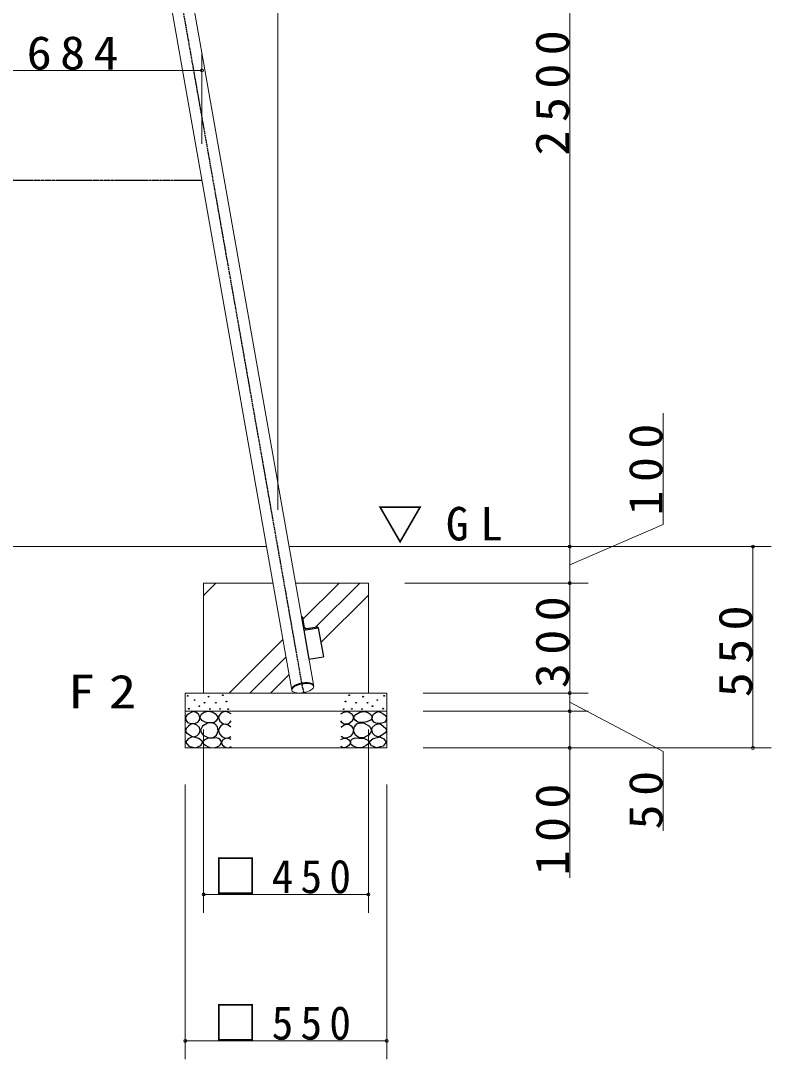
# Model space of a CAD drawing. Units: millimetres at full size. Extents: x -19540 to 0, y -2390 to 13350.
# Drawn here: x -13299 to -11250, y 1200 to 4036 of the extents above; entities that cross this region are included whole.
import ezdxf

# ---------------------------------------------------------------- set-up
doc = ezdxf.new("R2010")
doc.units = ezdxf.units.MM
doc.linetypes.add('USER2', pattern=[6, 3, -1, 1, -1])
doc.layers.add('線', color=2, linetype='Continuous', lineweight=25)
doc.layers.add('補助', color=2, linetype='Continuous', lineweight=25)
doc.styles.add('ＭＳ ゴシック', font='')
doc.styles.get('ＭＳ ゴシック').set_extended_font_data('MS Gothic')

# ---------------------------------------------------------------- blocks, each defined once
blk = doc.blocks.new('dimension_origin')
at = {"color": 0, "linetype": 'Continuous', "lineweight": -2}
blk.add_circle((0, 0), 1.25, dxfattribs=at)
blk = doc.blocks.new('open_arrow')
at = {"color": 0, "linetype": 'Continuous', "lineweight": -2}
blk.add_lwpolyline([(7.5, 1.25), (0, 0), (7.5, -1.25)], dxfattribs=at)

msp = doc.modelspace()

# ---------------------------------------------------------------- linework, layer by layer
at = {"layer": '線', "color": 20, "linetype": 'USER2'}
for p, q in [((-12529.031, 2212.909), (-13037.784, 5098.191)), ((-16604.673, 3600), (-12804.329, 3600)), ((-12529.031, 2212.909), (-12526.952, 2201.117))]:
    msp.add_line(p, q, dxfattribs=at)
at = {"layer": '線', "color": 7, "lineweight": 13}
for p, q in [((-12558.822, 2207.656), (-13046.795, 4975.09)), ((-12499.241, 2218.162), (-12987.214, 4985.596)), ((-12628.002, 2600), (-14614.75, 2600)), ((-11905, 2600), (-12566.569, 2600)), ((-12800, 2500), (-12800, 2200)), ((-12610.37, 2500), (-12800, 2500)), ((-12350, 2500), (-12548.936, 2500)), ((-12350, 2200), (-12350, 2500)), ((-12499.241, 2218.162), (-12499.554, 2219.936)), ((-12850, 2200), (-12850, 2050)), ((-12850, 2200), (-12300, 2200)), ((-12558.822, 2207.656), (-12559.133, 2209.424)), ((-12300, 2050), (-12300, 2200)), ((-12850, 2150), (-12300, 2150)), ((-12850, 2050), (-12300, 2050))]:
    msp.add_line(p, q, dxfattribs=at)
at = {"layer": '線'}
for p, q in [((-12531.652, 2407.733), (-12532.637, 2407.559)), ((-12532.637, 2407.559), (-12526.261, 2371.401)), ((-12524.547, 2378.956), (-12529.335, 2406.111)), ((-12526.261, 2371.401), (-12486.773, 2377.779)), ((-12526.261, 2371.401), (-12512.302, 2292.237)), ((-12489.186, 2380.175), (-12519.398, 2375.295)), ((-12486.773, 2377.779), (-12486.892, 2378.52)), ((-12486.773, 2377.779), (-12472.814, 2298.615)), ((-12512.302, 2292.237), (-12472.814, 2298.615))]:
    msp.add_line(p, q, dxfattribs=at)
for centre, radius, start, end in [((-12531.305, 2405.763), 2, 10, 100), ((-12520.115, 2379.738), 4.5, 190, 279.1759), ((-12488.867, 2378.201), 2, 9.1759, 99.1759)]:
    msp.add_arc(centre, radius, start, end, dxfattribs=at)
at = {"layer": '線', "color": 7, "lineweight": 13}
msp.add_ellipse((-12529.031, 2212.909), major_axis=(-29.79, -5.253), ratio=0.39582, dxfattribs=at)
at = {"layer": '線'}
msp.add_ellipse((-12529.344, 2214.683), major_axis=(-29.79, -5.253), ratio=0.39582, start_param=3.14159265, end_param=6.28368692, dxfattribs=at)
at = {"layer": '補助', "lineweight": 13}
for p, q in [((-12597.286, 2700), (-12597.286, 6718.8)), ((-11800, 5100), (-11800, 2600)), ((-12804.329, 3700), (-12804.329, 3950)), ((-13488.053, 3900), (-12804.329, 3900)), ((-12250, 2600), (-11750, 2600)), ((-12250, 2600), (-11250, 2600)), ((-12250, 2600), (-11750, 2600)), ((-11800, 2603), (-11800, 2497)), ((-11300, 2600), (-11300, 2050)), ((-12800, 2466.435), (-12766.435, 2500)), ((-12528.47, 2401.206), (-12429.676, 2500)), ((-12494.181, 2379.369), (-12373.549, 2500)), ((-12250, 2500), (-11750, 2500)), ((-12250, 2500), (-11750, 2500)), ((-11800, 2500), (-11800, 2200)), ((-12479.708, 2337.714), (-12350, 2467.423)), ((-12729.676, 2200), (-12583.284, 2346.391)), ((-12673.549, 2200), (-12574.871, 2298.678)), ((-12617.423, 2200), (-12566.458, 2250.965)), ((-12200, 2200), (-11750, 2200)), ((-12200, 2200), (-11750, 2200)), ((-11800, 2203), (-11800, 2147)), ((-12200, 2150), (-11750, 2150)), ((-12200, 2150), (-11750, 2150)), ((-11800, 2153), (-11800, 1695.714)), ((-12800, 2100), (-12800, 1600)), ((-12350, 2100), (-12350, 1600)), ((-12200, 2050), (-11250, 2050)), ((-12200, 2050), (-11750, 2050)), ((-12850, 1950), (-12850, 1200)), ((-12300, 1950), (-12300, 1200)), ((-12350, 1650), (-12800, 1650)), ((-12300, 1250), (-12850, 1250))]:
    msp.add_line(p, q, dxfattribs=at)
for points in [[(-11800, 2550), (-11544.903, 2660), (-11544.903, 2964.286)], [(-11800, 2175), (-11544.903, 2040), (-11544.903, 1823.81)]]:
    msp.add_lwpolyline(points, dxfattribs=at)
at = {"layer": '補助'}
for points in [[(-12827.551, 2149.402), (-12834.014, 2146.862), (-12840.225, 2143.382), (-12846.083, 2139.344), (-12849.731, 2133.877), (-12848.719, 2126.294), (-12843.711, 2119.935), (-12836.845, 2117.345), (-12829.136, 2117.084), (-12821.523, 2117.688), (-12815.194, 2120.252), (-12811.442, 2125.538), (-12810.125, 2131.976), (-12810.973, 2137.181), (-12813.927, 2142.115), (-12820.087, 2146.942)], [(-12788.127, 2149.493), (-12793.032, 2148.876), (-12798.669, 2146.79), (-12806.64, 2141.002), (-12810.292, 2134.086), (-12809.417, 2130.124), (-12805.696, 2125.707), (-12796.205, 2120.934), (-12786.235, 2119.49), (-12778.885, 2119.318), (-12771.369, 2120.842), (-12763.77, 2125.456), (-12760.016, 2131.653), (-12760.986, 2136.306), (-12765.693, 2141.654), (-12776.361, 2147.861)], [(-12361.873, 2149.493), (-12356.968, 2148.876), (-12351.331, 2146.79), (-12343.36, 2141.002), (-12339.708, 2134.086), (-12340.583, 2130.124), (-12344.304, 2125.707), (-12353.795, 2120.934), (-12363.765, 2119.49), (-12371.115, 2119.318), (-12378.631, 2120.842), (-12386.23, 2125.456), (-12389.984, 2131.653), (-12389.014, 2136.306), (-12384.307, 2141.654), (-12373.639, 2147.861)], [(-12322.449, 2149.402), (-12315.986, 2146.862), (-12309.775, 2143.382), (-12303.917, 2139.344), (-12300.269, 2133.877), (-12301.281, 2126.294), (-12306.289, 2119.935), (-12313.155, 2117.345), (-12320.864, 2117.084), (-12328.477, 2117.688), (-12334.806, 2120.252), (-12338.558, 2125.538), (-12339.875, 2131.976), (-12339.027, 2137.181), (-12336.073, 2142.115), (-12329.913, 2146.942)], [(-12830.086, 2116.45), (-12835.415, 2113.657), (-12840.859, 2109.479), (-12847.308, 2102.659), (-12849.731, 2095.855), (-12846.103, 2091.027), (-12839.592, 2086.666), (-12832.954, 2082.379), (-12826.284, 2080.329), (-12818.64, 2082.776), (-12812.343, 2089.201), (-12809.236, 2097.478), (-12810.759, 2105.994), (-12818.917, 2113.245)], [(-12800.831, 2085.163), (-12788.242, 2078.307), (-12774.883, 2077.324), (-12764.599, 2084.778), (-12759.747, 2096.515), (-12762.027, 2107.293), (-12768.936, 2115.436), (-12777.761, 2118.869), (-12788.938, 2117.598), (-12802.692, 2109.543), (-12808.669, 2098.678), (-12806.034, 2091.484)], [(-12349.169, 2085.163), (-12361.758, 2078.307), (-12375.117, 2077.324), (-12385.401, 2084.778), (-12390.253, 2096.515), (-12387.973, 2107.293), (-12381.064, 2115.436), (-12372.239, 2118.869), (-12361.062, 2117.598), (-12347.308, 2109.543), (-12341.331, 2098.678), (-12343.966, 2091.484)], [(-12319.914, 2116.45), (-12314.585, 2113.657), (-12309.141, 2109.479), (-12302.692, 2102.659), (-12300.269, 2095.855), (-12303.897, 2091.027), (-12310.408, 2086.666), (-12317.046, 2082.379), (-12323.716, 2080.329), (-12331.36, 2082.776), (-12337.657, 2089.201), (-12340.764, 2097.478), (-12339.241, 2105.994), (-12331.083, 2113.245)], [(-12830.905, 2080.517), (-12842.225, 2074.498), (-12849.036, 2065.683), (-12840.549, 2054.413), (-12822.114, 2050.299), (-12807.761, 2056.41), (-12802.335, 2066.782), (-12813.117, 2075.89)], [(-12773.802, 2076.373), (-12781.337, 2076.999), (-12789.479, 2075.562), (-12798.406, 2071.504), (-12802.723, 2066.102), (-12800.037, 2061.419), (-12794.074, 2056.912), (-12787.595, 2053.068), (-12780.289, 2050.695), (-12768.44, 2050.928), (-12758.124, 2055.02), (-12753.421, 2059.827), (-12751.367, 2065.561), (-12752.427, 2070.709), (-12756.503, 2075.292), (-12764.901, 2077.832)], [(-12376.198, 2076.373), (-12368.663, 2076.999), (-12360.521, 2075.562), (-12351.594, 2071.504), (-12347.277, 2066.102), (-12349.963, 2061.419), (-12355.926, 2056.912), (-12362.405, 2053.068), (-12369.711, 2050.695), (-12381.56, 2050.928), (-12391.876, 2055.02), (-12396.579, 2059.827), (-12398.633, 2065.561), (-12397.573, 2070.709), (-12393.497, 2075.292), (-12385.099, 2077.832)], [(-12319.095, 2080.517), (-12307.775, 2074.498), (-12300.964, 2065.683), (-12309.451, 2054.413), (-12327.886, 2050.299), (-12342.239, 2056.41), (-12347.665, 2066.782), (-12336.883, 2075.89)]]:
    msp.add_lwpolyline(points, close=True, dxfattribs=at)
for points in [[(-12725, 2143.299), (-12733.427, 2148.154), (-12742.11, 2149.636), (-12747.729, 2147.948), (-12752.883, 2144.249), (-12757.355, 2138.941), (-12759.22, 2132.209), (-12755.552, 2123.439), (-12747.496, 2117), (-12739.197, 2114.621), (-12731.971, 2115.733), (-12727.921, 2119.109), (-12725, 2123.654)], [(-12425, 2143.299), (-12416.573, 2148.154), (-12407.89, 2149.636), (-12402.271, 2147.948), (-12397.117, 2144.249), (-12392.645, 2138.941), (-12390.78, 2132.209), (-12394.448, 2123.439), (-12402.504, 2117), (-12410.803, 2114.621), (-12418.029, 2115.733), (-12422.079, 2119.109), (-12425, 2123.654)], [(-12725.317, 2107.178), (-12732.457, 2112.64), (-12740.526, 2115.099), (-12747.231, 2113.875), (-12753.199, 2110.03), (-12757.592, 2104.249), (-12759.22, 2097.039), (-12756.556, 2088.431), (-12750.348, 2081.513), (-12742.709, 2077.642), (-12735.139, 2076.761), (-12729.985, 2078.2), (-12725.317, 2080.88)], [(-12424.683, 2107.178), (-12417.543, 2112.64), (-12409.474, 2115.099), (-12402.769, 2113.875), (-12396.801, 2110.03), (-12392.408, 2104.249), (-12390.78, 2097.039), (-12393.444, 2088.431), (-12399.652, 2081.513), (-12407.291, 2077.642), (-12414.861, 2076.761), (-12420.015, 2078.2), (-12424.683, 2080.88)], [(-12725, 2072.642), (-12731.018, 2075.96), (-12738.308, 2076.761), (-12747.024, 2072.427), (-12751.298, 2065.671), (-12750.686, 2062.001), (-12747.813, 2057.75), (-12740.651, 2052.278), (-12733.238, 2050.462), (-12728.942, 2051.514), (-12725, 2053.631)], [(-12425, 2072.642), (-12418.982, 2075.96), (-12411.692, 2076.761), (-12402.976, 2072.427), (-12398.702, 2065.671), (-12399.314, 2062.001), (-12402.187, 2057.75), (-12409.349, 2052.278), (-12416.762, 2050.462), (-12421.058, 2051.514), (-12425, 2053.631)]]:
    msp.add_lwpolyline(points, dxfattribs=at)
for centre in [(-12843.394, 2192.177), (-12786.044, 2189.959), (-12747.583, 2194.091), (-12402.417, 2194.091), (-12363.956, 2189.959), (-12306.606, 2192.177), (-12840.225, 2157.323), (-12824.383, 2180.77), (-12811.392, 2163.977), (-12797.451, 2173.483), (-12782.559, 2156.373), (-12766.504, 2173.549), (-12754.881, 2156.521), (-12737.582, 2177.063), (-12732.717, 2155.98), (-12417.283, 2155.98), (-12412.418, 2177.063), (-12395.119, 2156.521), (-12383.496, 2173.549), (-12367.441, 2156.373), (-12352.549, 2173.483), (-12338.608, 2163.977), (-12325.617, 2180.77), (-12309.775, 2157.323)]:
    msp.add_circle(centre, 1, dxfattribs=at)

# ---------------------------------------------------------------- block references
at = {"layer": '補助', "lineweight": 13}
for name, p, xscale, yscale, rotation in [('dimension_origin', (-12804.329, 3900), 3.33, 3.33, 180), ('dimension_origin', (-11800, 2600), 3.33, 3.33, 90), ('dimension_origin', (-11800, 2600), 3.33, 3.33, 90), ('dimension_origin', (-11300, 2600), 3.33, 3.33, 270), ('open_arrow', (-11800, 2550), 0.001, 0.001, 23.3), ('dimension_origin', (-11800, 2500), 3.33, 3.33, 270), ('dimension_origin', (-11800, 2500), 3.33, 3.33, 270), ('dimension_origin', (-11800, 2200), 3.33, 3.33, 90), ('dimension_origin', (-11800, 2200), 3.33, 3.33, 90), ('open_arrow', (-11800, 2175), 0.001, 0.001, 332.1), ('dimension_origin', (-11800, 2150), 3.33, 3.33, 90), ('dimension_origin', (-11800, 2150), 3.33, 3.33, 270), ('dimension_origin', (-11800, 2050), 3.33, 3.33, 270), ('dimension_origin', (-11300, 2050), 3.33, 3.33, 90), ('dimension_origin', (-12350, 1650), 3.33, 3.33, 180), ('dimension_origin', (-12300, 1250), 3.33, 3.33, 180)]:
    msp.add_blockref(name, p, dxfattribs=dict(at, xscale=xscale, yscale=yscale, rotation=rotation))
at = {"layer": '補助', "lineweight": 13, "xscale": 3.33, "yscale": 3.33}
for p in [(-12800, 1650), (-12850, 1250)]:
    msp.add_blockref('dimension_origin', p, dxfattribs=at)

# ---------------------------------------------------------------- texts
at = {"layer": '補助', "char_height": 91.64, "attachment_point": 8, "rotation": 90, "style": 'ＭＳ ゴシック'}
for s, insert in [('\\T1.33;\\W1.1;2500', (-11801, 3850)), ('\\T1.33;\\W1.1;100', (-11545.903, 2821.429)), ('\\T1.33;\\W1.1;300', (-11801, 2350)), ('\\T1.33;\\W1.1;550', (-11301, 2325)), ('\\T1.34;\\W1.1;50', (-11545.903, 1919.048)), ('\\T1.33;\\W1.1;100', (-11801, 1838.571))]:
    msp.add_mtext(s, dxfattribs=dict(at, insert=insert))
at = {"layer": '補助', "char_height": 91.64, "style": 'ＭＳ ゴシック'}
for s, insert, attachment_point in [('\\T1.33;\\W1.1;684', (-13146.191, 3901), 8), ('\\T1.5;▽GL', (-12325.833, 2608.333), 7), ('\\T1.5;\\W1.2;F2', (-13170.833, 2158.333), 7), ('\\T1.33;\\W0.95;□450', (-12575, 1651), 8), ('\\T1.33;\\W0.95;□550', (-12575, 1251), 8)]:
    msp.add_mtext(s, dxfattribs=dict(at, insert=insert, attachment_point=attachment_point))

doc.saveas('drawing.dxf')
